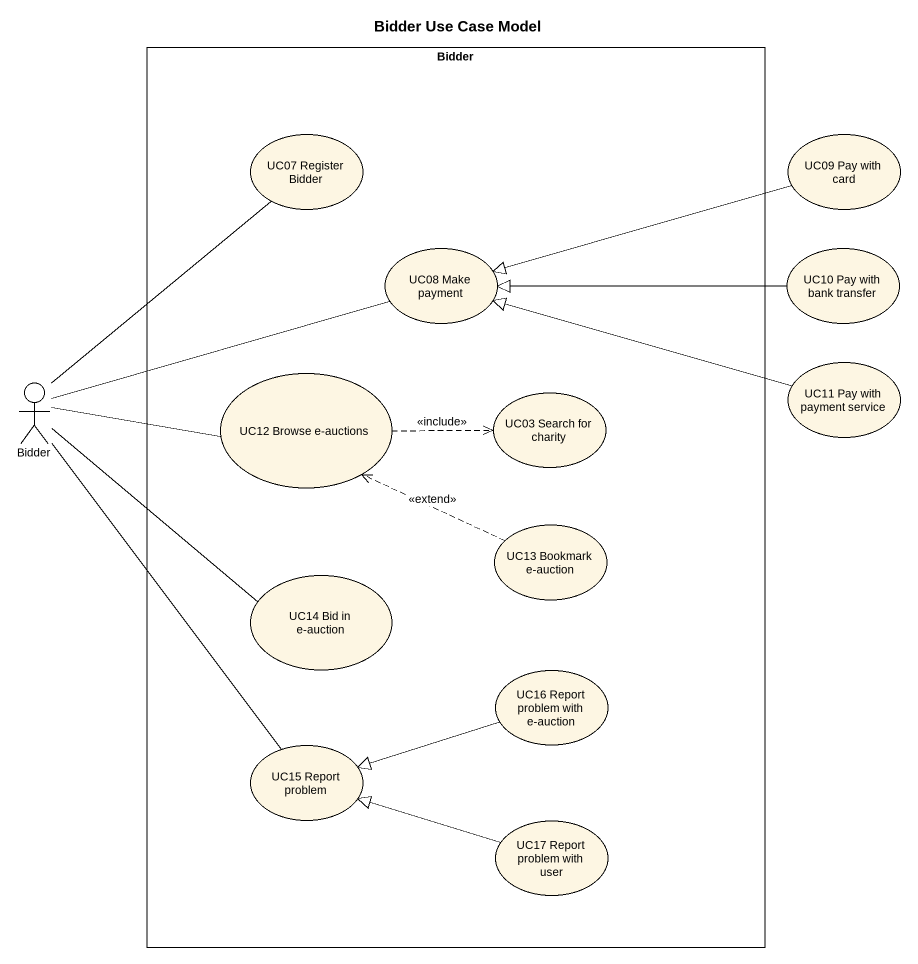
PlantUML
@startuml
title Bidder Use Case Model
rectangle Bidder {
  usecase "UC07 Register Bidder" as UC07_Register_Bidder
  usecase "UC08 Make payment" as UC08_Make_payment
  usecase "UC12 Browse e-auctions" as UC12_Browse_e_auctions
  usecase "UC03 Search for charity" as UC03_Search_for_charity
  usecase "UC13 Bookmark e-auction" as UC13_Bookmark_e_auction
  usecase "UC14 Bid in e-auction" as UC14_Bid_in_e_auction
  usecase "UC16 Report problem with e-auction" as UC16_Report_problem_with_e
  usecase "UC15 Report problem" as UC15_Report_problem
  usecase "UC17 Report problem with user" as UC17_Report_problem_with
}
usecase "UC09 Pay with card" as UC09_Pay_with_card
usecase "UC10 Pay with bank transfer" as UC10_Pay_with_bank_transfer
usecase "UC11 Pay with payment service" as UC11_Pay_with_payment
actor "Bidder" as Bidder_2
UC09_Pay_with_card -left-|> UC08_Make_payment
UC10_Pay_with_bank_transfer -left-|> UC08_Make_payment
UC12_Browse_e_auctions .right.> UC03_Search_for_charity : <<include>>
UC11_Pay_with_payment -left-|> UC08_Make_payment
Bidder_2 -up- UC07_Register_Bidder
Bidder_2 -right- UC08_Make_payment
Bidder_2 -right- UC12_Browse_e_auctions
Bidder_2 -- UC14_Bid_in_e_auction
Bidder_2 -- UC15_Report_problem
UC13_Bookmark_e_auction .left.> UC12_Browse_e_auctions : <<extend>>
UC16_Report_problem_with_e -left-|> UC15_Report_problem
UC17_Report_problem_with -left-|> UC15_Report_problem
@enduml
